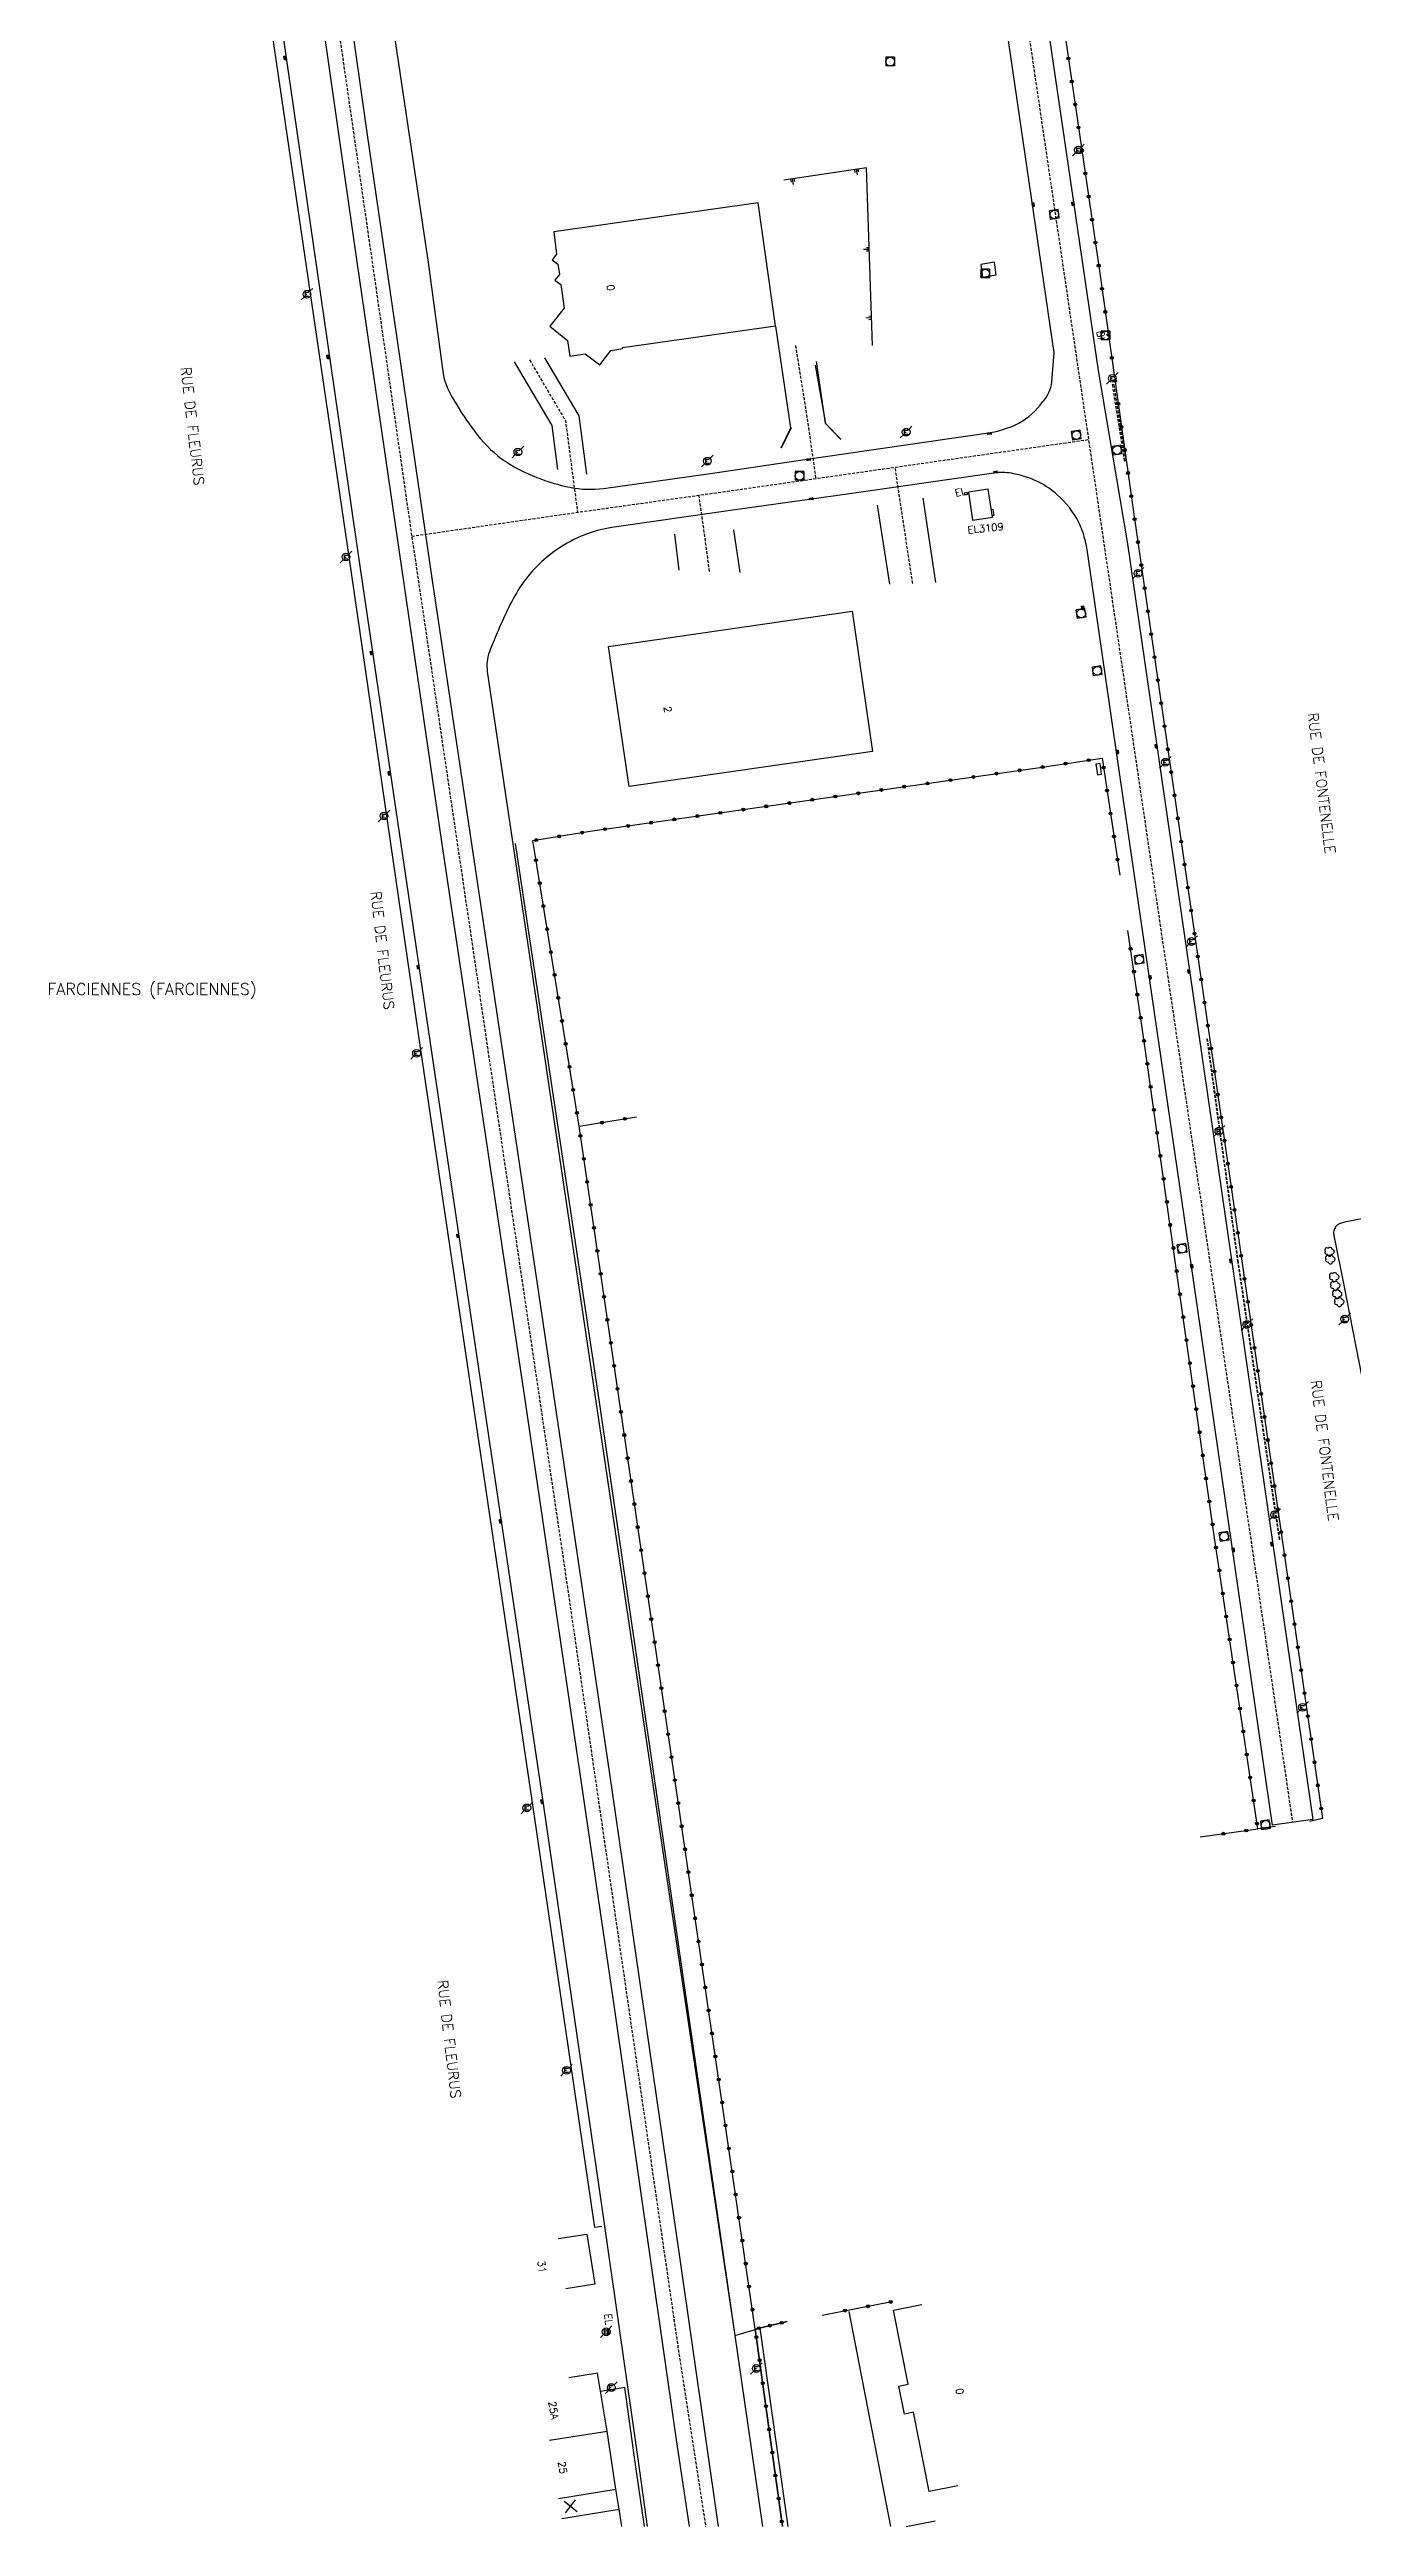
# Model space of a CAD drawing. Header units: millimetres. Extents: x 160999 to 162000, y 126000 to 127000.
# Drawn here: x 161449.1 to 161673.2, y 126000 to 126425.9 of the extents above; entities that cross this region are included whole.
import ezdxf
from ezdxf.enums import TextEntityAlignment as Align

# ---------------------------------------------------------------- set-up
doc = ezdxf.new("R2010")
doc.units = ezdxf.units.MM
doc.linetypes.add('DASHED', pattern=[0.75, 0.5, -0.25])
doc.layers.get('0').update_dxf_attribs({"linetype": 'CONTINUOUS'})
for name, color, linetype in [('W0001', 6, 'DASHED'), ('W0008', 7, 'CONTINUOUS'), ('W0100', 7, 'CONTINUOUS'), ('W0112', 1, 'DASHED'), ('W0211', 2, 'CONTINUOUS'), ('W0300', 7, 'CONTINUOUS'), ('W0322', 7, 'CONTINUOUS'), ('W0400', 7, 'CONTINUOUS'), ('W0420', 7, 'CONTINUOUS'), ('W0471', 7, 'CONTINUOUS'), ('W0980', 7, 'CONTINUOUS'), ('W0984', 7, 'CONTINUOUS'), ('W0989', 7, 'CONTINUOUS'), ('W0991', 7, 'CONTINUOUS'), ('W1102', 7, 'CONTINUOUS')]:
    doc.layers.add(name, color=color, linetype=linetype)
doc.styles.get("Standard").update_dxf_attribs({"font": 'romans.shx', "width": 0.85})

# ---------------------------------------------------------------- blocks, each defined once
blk = doc.blocks.new('T471')
for p, q in [((-0.333334, 0.333334), (-0.333334, -0.333334)), ((-0.333334, 0.333334), (0.333334, 0.333334)), ((-0.333334, 0), (0, 0)), ((0.500001, 0.500001), (1.000002, 1.000002)), ((-0.500001, -0.500001), (-1.000002, -1.000002)), ((-0.333334, -0.333334), (0.333334, -0.333334))]:
    blk.add_line(p, q)
blk.add_ellipse((0, 0), major_axis=(0.471405, 0.471405), ratio=1, start_param=5.4977871438, end_param=11.780972451)
blk = doc.blocks.new('T300')
for p, q in [((-0.8, 0.51), (-0.86, 0.34)), ((-0.86, 0.34), (-0.86, 0.17)), ((-0.86, 0.17), (-0.74, 0.06)), ((-0.69, 0.63), (-0.8, 0.51)), ((-0.8, -0.06), (-0.74, 0.06)), ((-0.74, 0.06), (-0.69, 0.11)), ((-0.57, 0.69), (-0.69, 0.63)), ((-0.46, 0.69), (-0.57, 0.69)), ((-0.29, 0.63), (-0.46, 0.69)), ((-0.29, 0.63), (-0.17, 0.74)), ((-0.23, 0.57), (-0.29, 0.63)), ((-0.17, 0.74), (-0.06, 0.8)), ((-0.06, 0.8), (0.06, 0.8)), ((0.06, 0.8), (0.23, 0.74)), ((0.23, 0.74), (0.34, 0.63)), ((0.34, 0.63), (0.4, 0.51)), ((0.46, 0.46), (0.34, 0.46)), ((0.4, 0.51), (0.4, 0.46)), ((0.57, 0.4), (0.46, 0.46)), ((0.57, 0.4), (0.69, 0.29)), ((0.69, 0.29), (0.74, 0.17)), ((0.74, 0.06), (0.69, -0.17)), ((0.74, 0.17), (0.74, 0.06)), ((-0.8, -0.17), (-0.8, -0.06)), ((-0.8, -0.23), (-0.8, -0.17)), ((-0.74, -0.34), (-0.8, -0.23)), ((-0.69, -0.4), (-0.74, -0.34)), ((-0.51, -0.46), (-0.69, -0.4)), ((-0.4, -0.46), (-0.51, -0.46)), ((-0.4, -0.46), (-0.34, -0.46)), ((-0.34, -0.46), (-0.34, -0.4)), ((-0.34, -0.51), (-0.34, -0.46)), ((-0.29, -0.63), (-0.34, -0.51)), ((-0.17, -0.74), (-0.29, -0.63)), ((-0.06, -0.8), (-0.17, -0.74)), ((0.06, -0.8), (-0.06, -0.8)), ((0.17, -0.74), (0.06, -0.8)), ((0.23, -0.69), (0.17, -0.74)), ((0.29, -0.46), (0.23, -0.46)), ((0.29, -0.63), (0.23, -0.69)), ((0.46, -0.4), (0.29, -0.46)), ((0.34, -0.51), (0.29, -0.63)), ((0.34, -0.51), (0.34, -0.46)), ((0.57, -0.34), (0.46, -0.4)), ((0.63, -0.29), (0.57, -0.34)), ((0.69, -0.17), (0.63, -0.29))]:
    blk.add_line(p, q)
blk = doc.blocks.new('t211o')
at = {"color": 0, "linetype": 'Continuous'}
for p, q in [((-0.29, 0.5), (-0.29, 0)), ((0, 1), (0, 0)), ((0.29, 0.5), (0.29, 0))]:
    blk.add_line(p, q, dxfattribs=at)
blk = doc.blocks.new('t991o')
at = {"color": 0, "linetype": 'Continuous'}
for p, q in [((-1, 1), (1, -1)), ((-1, -1), (1, 1))]:
    blk.add_line(p, q, dxfattribs=at)
blk = doc.blocks.new('t322o')
at = {"color": 0, "linetype": 'Continuous'}
for radius in [0.25, 0.15]:
    blk.add_circle((0, 0), radius, dxfattribs=at)
blk = doc.blocks.new('T420')
for p, q in [((0.75, 0.75), (-0.75, 0.75)), ((-0.75, 0.75), (-0.75, -0.75)), ((0.75, 0.75), (0.75, -0.75)), ((0.75, -0.75), (-0.75, -0.75))]:
    blk.add_line(p, q)
blk.add_ellipse((0, 0), major_axis=(-0.53, 0.53), ratio=1, start_param=3.926991, end_param=10.210176)
blk = doc.blocks.new('T400')
for p, q in [((-0.15, 0.3), (0.15, 0.3)), ((-0.15, -0.25), (-0.15, 0.3)), ((-0.15, 0.15), (0.15, 0.15)), ((-0.15, 0), (0.15, 0)), ((0.15, 0.3), (0.15, -0.25)), ((-0.15, -0.15), (0.15, -0.15)), ((-0.15, -0.25), (-0.15, -0.3)), ((-0.15, -0.3), (0.15, -0.3)), ((0.15, -0.3), (0.15, -0.25))]:
    blk.add_line(p, q)

msp = doc.modelspace()

# ---------------------------------------------------------------- linework, layer by layer
at = {"layer": 'W0001', "flags": 128}
for points in [[(161464.36, 126670.97), (161492.94, 126470.17), (161511.42, 126342.21), (161538.21, 126161.39), (161557.21, 126030.85), (161561.98, 126000)], [(161606.94, 126500.37), (161627.83, 126358.83), (161662.92, 126121.07)], [(161531.68, 126372.53), (161537.86, 126362.09), (161539.02, 126353.27), (161539.94, 126346.33)], [(161577.43, 126374.98), (161579.61, 126361.24), (161580.91, 126352.13)], [(161511.42, 126342.21), (161539.94, 126346.33), (161545.12, 126347.06), (161560.83, 126349.26), (161580.91, 126352.13), (161594.58, 126354.08), (161597.76, 126354.54), (161627.83, 126358.83)], [(161597.6, 126334.1), (161595.43, 126348.15), (161594.58, 126354.08)], [(161562.64, 126336.17), (161561.73, 126342.93), (161560.83, 126349.26)]]:
    msp.add_lwpolyline(points, dxfattribs=at)
at = {"layer": 'W0008', "flags": 128}
for points in [[(161551.97, 126000), (161550.42, 126011.21), (161544.26, 126054.45), (161534.14, 126123.83), (161514.83, 126253.89), (161502.25, 126339), (161489.36, 126428.03), (161477.68, 126509.77), (161469.47, 126567.44), (161469.45, 126567.54), (161462.34, 126617.53), (161454.5, 126669.49)], [(161564.2, 126000), (161557.56, 126046.38), (161545.44, 126129.81), (161533.03, 126213.65), (161514.92, 126335), (161503.81, 126411.23), (161495.33, 126471.21), (161485, 126543.29), (161473.25, 126625.83), (161466.81, 126671.32)], [(161586.06, 126669.4), (161598.39, 126583.65), (161612.5, 126486.25), (161613.08, 126482.56), (161629.49, 126370.71), (161634.52, 126340.91), (161666.39, 126121.57)], [(161544.11, 126051.57), (161542.93, 126051.43), (161532.33, 126123.66), (161513.05, 126253.47), (161500.65, 126338.69), (161487.59, 126427.7), (161475.9, 126509.09), (161474.96, 126509.32)], [(161574.96, 126357.39), (161576.65, 126360.86), (161574.05, 126378.32)], [(161536.55, 126353.68), (161535.56, 126361.26), (161529.11, 126372.17)], [(161534.25, 126372.89), (161540.16, 126362.93), (161541.49, 126352.87)], [(161580.81, 126371.65), (161582.57, 126361.62), (161585.25, 126358.87)], [(161580.97, 126372.28), (161582.53, 126361.63), (161585.25, 126358.86)], [(161529.23, 126289.38), (161543.62, 126193.71), (161552.36, 126133.76), (161571.74, 126000)], [(161586.62, 126036.99), (161593.78, 126000)], [(161551.44, 126000), (161549.87, 126011.08), (161548.06, 126023.89), (161543.89, 126023.21)], [(161596.46, 126000), (161601.43, 126000.98)]]:
    msp.add_lwpolyline(points, dxfattribs=at)
for points in [[(161461.91, 126670.62), (161469.43, 126617.01), (161478.86, 126551.06), (161490.56, 126469.13), (161502.02, 126388.96), (161516.56, 126289.67), (161530.97, 126192.97), (161546.05, 126090.41), (161556.85, 126015.32), (161559.12, 126000, 0.0391)], [(161507.84, 126432.33), (161514.24, 126389.27), (161516.81, 126370.13, 0.1005), (161518.8, 126365.45, 0.0289), (161522.2, 126360.25, 0.0703), (161526.88, 126355.53, 0.0658), (161532.95, 126352.33, 0.0463), (161538.63, 126350.63, 0.0822), (161544.43, 126350.42), (161562.42, 126352.96), (161579.04, 126355.4), (161610.2, 126359.94, 0.0886), (161615.85, 126361.65, 0.1036), (161619.94, 126365.29, 0.1451), (161621.53, 126368.73), (161621.91, 126373.76), (161605.58, 126485.53)], [(161659.45, 126120.57), (161645.46, 126217.08), (161632.13, 126308.65), (161627.79, 126338.72, 0.0287), (161627.21, 126341.73, 0.0501), (161626.16, 126344.57, 0.0974), (161622.44, 126349.33, 0.0621), (161619.3, 126351.5, 0.0716), (161614.93, 126352.95, 0.0825), (161611.92, 126353.11), (161584.72, 126349.2), (161566.24, 126346.65), (161545.82, 126343.71, 0.0799), (161539.3, 126341.62, 0.0548), (161534.87, 126338.76, 0.0771), (161529.96, 126333.35, 0.0392), (161526.12, 126325.57, 0.0287), (161524.77, 126322.31, 0.1148), (161524.41, 126318.96), (161566.98, 126032.86), (161571.27, 126034.11), (161576.12, 126000)], [(161701.51, 126230.01), (161671.84, 126224.24), (161671.3, 126224.1, 0.091337), (161670.7, 126223.83, 0.110991), (161670.33, 126223.44, 0.051995), (161670.04, 126222.77, 0.085652), (161669.98, 126222.33, 0.044881), (161669.98, 126222.32, -0.00258), (161670.04, 126221.99), (161671.74, 126213.41), (161674.86, 126197.6)]]:
    msp.add_lwpolyline(points, format="xyb", dxfattribs=at)
at = {"layer": 'W0008'}
for points in [[(161576.67, 126360.83), (161574.95, 126357.35)], [(161593.68, 126333.96), (161591.51, 126347.56)], [(161599.35, 126348.74), (161601.52, 126334.25)], [(161557.43, 126336.35), (161556.68, 126342.56)], [(161566.78, 126343.3), (161567.85, 126335.99)], [(161666.39, 126121.57), (161659.45, 126120.57)]]:
    msp.add_lwpolyline(points, dxfattribs=at)
at = {"layer": 'W0100', "flags": 128}
for points in [[(161535.85, 126394.54), (161536.32, 126390.68), (161535.59, 126389.73), (161536.56, 126388.97), (161536.81, 126387.24), (161536.06, 126386.24), (161537.06, 126385.51), (161537.66, 126381.42), (161535.19, 126378.3), (161538.24, 126375.88), (161538.6, 126373.18), (161541.26, 126373.57), (161543.77, 126371.68), (161545.68, 126374.15), (161547.72, 126374.46), (161547.69, 126374.66), (161573.97, 126378.4), (161570.98, 126399.54)], [(161611.94, 126387.14), (161611.64, 126389.31), (161609.32, 126388.91), (161609.61, 126386.75)], [(161606.98, 126349.75), (161606.44, 126349.62), (161606.51, 126349.33), (161607.05, 126349.46)], [(161610.55, 126350.3), (161607.16, 126349.79), (161607.89, 126344.95), (161611.29, 126345.46)], [(161548.8, 126299.15), (161545.28, 126323.24), (161587.15, 126329.3), (161590.68, 126305.21)], [(161630.06, 126301.28), (161629.81, 126303.11), (161629.1, 126303.02), (161629.35, 126301.19)], [(161545.08, 126033.26), (161545.36, 126033.31), (161545.23, 126033.85), (161544.95, 126033.81)]]:
    msp.add_lwpolyline(points, close=True, dxfattribs=at)
at = {"layer": 'W0100'}
msp.add_lwpolyline([(161611.08, 126346.83), (161611.37, 126346.88), (161611.53, 126345.77), (161611.25, 126345.72)], dxfattribs=at)
at = {"layer": 'W0100', "flags": 128}
for points in [[(161536.62, 126049.51), (161541.56, 126050.28), (161542.89, 126041.65), (161537.95, 126040.88)], [(161605.34, 126006.99), (161600.43, 126006.02), (161597.74, 126019.63), (161596.16, 126019.32), (161595.22, 126024.13), (161596.79, 126024.44), (161594.27, 126037.17), (161599.17, 126038.14)], [(161547.55, 126000), (161547.1, 126002.97), (161546.53, 126006.39), (161545.01, 126016.4), (161543.38, 126026.34), (161538.44, 126025.56)]]:
    msp.add_lwpolyline(points, dxfattribs=at)
at = {"layer": 'W0112'}
for points in [[(161632.16, 126368.29), (161631.91, 126368.26)], [(161631.91, 126368.26), (161633.99, 126355.12)], [(161632.16, 126368.29), (161634.23, 126355.16)], [(161634.23, 126355.16), (161633.99, 126355.12)], [(161648.17, 126255.8), (161648.24, 126255.81)], [(161648.17, 126255.8), (161653.44, 126217.67)], [(161648.24, 126255.81), (161653.51, 126217.68)], [(161653.44, 126217.67), (161660.62, 126169.68)], [(161653.51, 126217.68), (161660.7, 126169.7)], [(161660.7, 126169.7), (161660.62, 126169.68)]]:
    msp.add_lwpolyline(points, dxfattribs=at)
at = {"layer": 'W0211', "flags": 128}
msp.add_lwpolyline([(161590.7, 126375), (161589.64, 126405.57), (161575.4, 126403.42)], dxfattribs=at)
at = {"layer": 'W0322', "flags": 128}
for points in [[(161589.55, 126664.07), (161597.82, 126606.39), (161609.49, 126525.67), (161620.76, 126448.98), (161629.72, 126387.82), (161635.57, 126346.43), (161642.91, 126295.6), (161668.1, 126121.74), (161665.91, 126121.23)], [(161575.18, 126000), (161570.52, 126033.94), (161575.99, 126035.23), (161570.52, 126033.94), (161556.14, 126132.02), (161540.2, 126240.76), (161532.25, 126289.87), (161542.12, 126291.47), (161620.28, 126302.57), (161630.17, 126304.07), (161633.22, 126283.94)], [(161659.98, 126120.35), (161656.94, 126119.93), (161649.44, 126170.4), (161641.84, 126224.05), (161637.35, 126255.73), (161634.61, 126274.41)], [(161570.52, 126033.94), (161575.18, 126000)]]:
    msp.add_lwpolyline(points, dxfattribs=at)
at = {"layer": 'W0322'}
for points in [[(161540.2, 126240.76), (161550.07, 126242.35)], [(161647.04, 126118.56), (161656.94, 126119.93)], [(161582.02, 126036.35), (161594.02, 126038.66)]]:
    msp.add_lwpolyline(points, dxfattribs=at)
at = {"layer": 'W1102'}
for points in [[(161535.14, 126014.84), (161545.01, 126016.4)], [(161536.65, 126004.81), (161546.53, 126006.39)], [(161537.23, 126001.39), (161547.1, 126002.97)]]:
    msp.add_lwpolyline(points, dxfattribs=at)

# ---------------------------------------------------------------- block references
at = {"layer": 'W0211'}
for p, rotation in [((161587.92, 126405.31), 188.5768593727907), ((161576.94, 126403.65), 188.5768593730426), ((161590.13, 126391.58), 91.98691643702155), ((161590.54, 126379.8), 91.98691643738165)]:
    msp.add_blockref('t211o', p, dxfattribs=dict(at, rotation=rotation))
at = {"layer": 'W0300'}
for p in [(161669.31, 126219.17), (161669.46, 126217.84), (161670.12, 126214.83), (161670.3, 126213.31), (161670.63, 126211.86), (161671.02, 126210.49)]:
    msp.add_blockref('T300', p, dxfattribs=at)
at = {"layer": 'W0322'}
for p, rotation in [((161624.37, 126424.35), 278.3279926003704), ((161624.95, 126420.39), 278.3279926003704), ((161625.53, 126416.43), 278.3279926003704), ((161626.11, 126412.48), 278.3279926003704), ((161626.69, 126408.52), 278.3279926003704), ((161627.27, 126404.56), 278.3279926003704), ((161627.85, 126400.6), 278.3279926003704), ((161628.43, 126396.64), 278.3279926003704), ((161629, 126392.69), 278.3279926003704), ((161629.58, 126388.73), 278.3279926003704), ((161630.15, 126384.77), 278.0491220150798), ((161630.71, 126380.81), 278.0491220150798), ((161631.27, 126376.85), 278.0491220150798), ((161631.83, 126372.89), 278.0491220150798), ((161632.39, 126368.93), 278.0491220150798), ((161632.95, 126364.97), 278.0491220150798), ((161633.51, 126361.01), 278.0491220150798), ((161634.07, 126357.04), 278.0491220150798), ((161634.63, 126353.08), 278.0491220150798), ((161635.19, 126349.12), 278.0491220150798), ((161635.75, 126345.16), 278.2203637061014), ((161636.33, 126341.2), 278.2203637061014), ((161636.9, 126337.25), 278.2203637061014), ((161637.47, 126333.29), 278.2203637061014), ((161638.04, 126329.33), 278.2203637061014), ((161638.61, 126325.37), 278.2203637061014), ((161639.18, 126321.41), 278.2203637061014), ((161639.76, 126317.45), 278.2203637061014), ((161640.33, 126313.49), 278.2203637061014), ((161640.9, 126309.53), 278.2203637061014), ((161619.93, 126302.52), 8.082119173918489), ((161623.89, 126303.12), 8.605502802125399), ((161627.84, 126303.71), 8.605502802125399), ((161630.42, 126302.44), 278.6056882285366), ((161641.47, 126305.57), 278.2203637061014), ((161592.21, 126298.58), 8.082119173918489), ((161596.17, 126299.15), 8.082119173918489), ((161600.13, 126299.71), 8.082119173918489), ((161604.09, 126300.27), 8.082119173918489), ((161608.05, 126300.83), 8.082119173918489), ((161612.01, 126301.4), 8.082119173918489), ((161615.97, 126301.96), 8.082119173918489), ((161631.02, 126298.48), 278.6056882285366), ((161642.04, 126301.62), 278.2203637061014), ((161560.53, 126294.09), 8.082119173918489), ((161564.49, 126294.65), 8.082119173918489), ((161568.45, 126295.21), 8.082119173918489), ((161572.41, 126295.77), 8.082119173918489), ((161576.37, 126296.33), 8.082119173918489), ((161580.33, 126296.9), 8.082119173918489), ((161584.29, 126297.46), 8.082119173918489), ((161588.25, 126298.02), 8.082119173918489), ((161631.61, 126294.53), 278.6056882285366), ((161642.62, 126297.66), 278.2203637061014), ((161532.83, 126289.97), 9.19528230998315), ((161536.78, 126290.61), 9.19528230998315), ((161540.73, 126291.25), 9.19528230998315), ((161544.69, 126291.84), 8.082119173918489), ((161548.65, 126292.4), 8.082119173918489), ((161552.61, 126292.96), 8.082119173918489), ((161556.57, 126293.52), 8.082119173918489), ((161632.21, 126290.57), 278.6056882285366), ((161643.19, 126293.7), 278.242104047485), ((161643.76, 126289.74), 278.242104047485), ((161532.79, 126286.51), 99.19558955918386), ((161632.81, 126286.62), 278.6056882285366), ((161644.34, 126285.78), 278.242104047485), ((161533.43, 126282.56), 99.19558955918386), ((161644.91, 126281.82), 278.242104047485), ((161534.07, 126278.61), 99.19558955918386), ((161645.48, 126277.86), 278.242104047485), ((161534.71, 126274.66), 99.19558955918386), ((161646.06, 126273.9), 278.242104047485), ((161535.35, 126270.71), 99.19558955918386), ((161635.07, 126271.29), 98.35956272411305), ((161646.63, 126269.95), 278.242104047485), ((161535.99, 126266.77), 99.19558955918386), ((161635.65, 126267.34), 98.35956272411305), ((161647.2, 126265.99), 278.242104047485), ((161536.63, 126262.82), 99.19558955918386), ((161636.23, 126263.38), 98.35956272411305), ((161647.78, 126262.03), 278.242104047485), ((161537.27, 126258.87), 99.19558955918386), ((161636.81, 126259.42), 98.35956272411305), ((161648.35, 126258.07), 278.242104047485), ((161537.91, 126254.92), 99.19558955918386), ((161637.39, 126255.46), 98.05981765716906), ((161637.95, 126251.5), 98.05981765716906), ((161648.92, 126254.11), 278.242104047485), ((161538.55, 126250.97), 99.19558955918386), ((161539.19, 126247.02), 99.19558955918386), ((161638.51, 126247.54), 98.05981765716906), ((161649.5, 126250.15), 278.242104047485), ((161539.83, 126243.07), 99.19558955918386), ((161639.08, 126243.58), 98.05981765716906), ((161650.07, 126246.19), 278.242104047485), ((161540.44, 126239.12), 98.33892657672617), ((161544.15, 126241.39), 9.195373869440552), ((161548.1, 126242.03), 9.195373869440552), ((161639.64, 126239.62), 98.05981765716906), ((161650.64, 126242.24), 278.242104047485), ((161541.02, 126235.16), 98.33892657672617), ((161640.2, 126235.66), 98.05981765716906), ((161651.22, 126238.28), 278.242104047485), ((161651.79, 126234.32), 278.242104047485), ((161541.6, 126231.21), 98.33892657672617), ((161640.76, 126231.7), 98.05981765716906), ((161652.36, 126230.36), 278.242104047485), ((161542.18, 126227.25), 98.33892657672617), ((161641.32, 126227.74), 98.05981765716906), ((161652.94, 126226.4), 278.242104047485), ((161542.76, 126223.29), 98.33892657672617), ((161641.88, 126223.78), 98.06689957589282), ((161653.51, 126222.44), 278.242104047485), ((161543.34, 126219.33), 98.33892657672617), ((161642.44, 126219.82), 98.06689957589282), ((161654.08, 126218.48), 278.242104047485), ((161543.92, 126215.38), 98.33892657672617), ((161643, 126215.86), 98.06689957589282), ((161654.66, 126214.52), 278.242104047485), ((161544.5, 126211.42), 98.33892657672617), ((161643.56, 126211.9), 98.06689957589282), ((161655.23, 126210.57), 278.242104047485), ((161545.08, 126207.46), 98.33892657672617), ((161644.12, 126207.94), 98.06689957589282), ((161655.8, 126206.61), 278.242104047485), ((161545.66, 126203.5), 98.33892657672617), ((161644.69, 126203.98), 98.06689957589282), ((161656.38, 126202.65), 278.242104047485), ((161546.24, 126199.54), 98.33892657672617), ((161645.25, 126200.02), 98.06689957589282), ((161645.81, 126196.06), 98.06689957589282), ((161656.95, 126198.69), 278.242104047485), ((161546.82, 126195.59), 98.33892657672617), ((161547.4, 126191.63), 98.33892657672617), ((161646.37, 126192.1), 98.06689957589282), ((161657.52, 126194.73), 278.242104047485), ((161547.98, 126187.67), 98.33892657672617), ((161646.93, 126188.13), 98.06689957589282), ((161658.1, 126190.77), 278.242104047485), ((161548.56, 126183.71), 98.33892657672617), ((161647.49, 126184.17), 98.06689957589282), ((161658.67, 126186.81), 278.242104047485), ((161549.14, 126179.76), 98.33892657672617), ((161648.05, 126180.21), 98.06689957589282), ((161659.24, 126182.85), 278.242104047485), ((161659.82, 126178.9), 278.242104047485), ((161549.72, 126175.8), 98.33892657672617), ((161648.61, 126176.25), 98.06689957589282), ((161660.39, 126174.94), 278.242104047485), ((161550.3, 126171.84), 98.33892657672617), ((161649.18, 126172.29), 98.06689957589282), ((161660.96, 126170.98), 278.242104047485), ((161550.88, 126167.88), 98.33892657672617), ((161649.75, 126168.33), 98.44882039289445), ((161661.54, 126167.02), 278.242104047485), ((161551.46, 126163.93), 98.33892657672617), ((161650.34, 126164.38), 98.44882039289445), ((161662.11, 126163.06), 278.242104047485), ((161552.04, 126159.97), 98.33892657672617), ((161650.93, 126160.42), 98.44882039289445), ((161662.69, 126159.1), 278.242104047485), ((161552.62, 126156.01), 98.33892657672617), ((161651.51, 126156.46), 98.44882039289445), ((161663.26, 126155.14), 278.242104047485), ((161553.2, 126152.05), 98.33892657672617), ((161652.1, 126152.51), 98.44882039289445), ((161663.83, 126151.19), 278.242104047485), ((161553.78, 126148.09), 98.33892657672617), ((161652.69, 126148.55), 98.44882039289445), ((161664.41, 126147.23), 278.242104047485), ((161554.36, 126144.14), 98.33892657672617), ((161653.28, 126144.6), 98.44882039289445), ((161653.87, 126140.64), 98.44882039289445), ((161664.98, 126143.27), 278.242104047485), ((161554.94, 126140.18), 98.33892657672617), ((161654.45, 126136.68), 98.44882039289445), ((161665.55, 126139.31), 278.242104047485), ((161555.52, 126136.22), 98.33892657672617), ((161556.1, 126132.26), 98.33892657672617), ((161655.04, 126132.73), 98.44882039289445), ((161666.13, 126135.35), 278.242104047485), ((161556.68, 126128.31), 98.34348591978043), ((161655.63, 126128.77), 98.44882039289445), ((161666.7, 126131.39), 278.242104047485), ((161557.26, 126124.35), 98.34348591978043), ((161656.22, 126124.81), 98.44882039289445), ((161667.27, 126127.43), 278.242104047485), ((161667.85, 126123.47), 278.242104047485), ((161557.85, 126120.39), 98.34348591978043), ((161654.96, 126119.66), 7.839612943873411), ((161656.8, 126120.86), 98.44882039289445), ((161558.43, 126116.43), 98.34348591978043), ((161651, 126119.11), 7.839612943873411), ((161559.01, 126112.48), 98.34348591978043), ((161559.59, 126108.52), 98.34348591978043), ((161560.17, 126104.56), 98.34348591978043), ((161560.75, 126100.6), 98.34348591978043), ((161561.33, 126096.64), 98.34348591978043), ((161561.91, 126092.69), 98.34348591978043), ((161562.49, 126088.73), 98.34348591978043), ((161563.07, 126084.77), 98.34348591978043), ((161563.65, 126080.81), 98.34348591978043), ((161564.23, 126076.86), 98.34348591978043), ((161564.81, 126072.9), 98.34348591978043), ((161565.39, 126068.94), 98.34348591978043), ((161565.97, 126064.98), 98.34348591978043), ((161566.55, 126061.03), 98.34348591978043), ((161567.13, 126057.07), 98.34348591978043), ((161567.71, 126053.11), 98.34348591978043), ((161568.29, 126049.15), 98.34348591978043), ((161568.87, 126045.19), 98.34348591978043), ((161569.45, 126041.24), 98.34348591978043), ((161593.81, 126038.61), 10.86307800881261), ((161570.03, 126037.28), 98.34348591978043), ((161571.13, 126034.09), 193.3227538794042), ((161573.05, 126034.54), 13.32275387940412), ((161575.03, 126035.01), 193.3227538794042), ((161585.95, 126037.11), 10.86307800881261), ((161589.88, 126037.86), 10.86307800881261), ((161570.71, 126032.55), 97.81818440866482), ((161571.26, 126028.59), 97.81818440866482), ((161571.8, 126024.63), 97.81818440866482), ((161572.35, 126020.67), 97.81818440866482), ((161572.89, 126016.7), 97.81818440866482), ((161573.43, 126012.74), 97.81818440866482), ((161573.98, 126008.78), 97.81818440866482), ((161574.52, 126004.81), 97.81818440866482), ((161575.07, 126000.85), 97.81818440866482)]:
    msp.add_blockref('t322o', p, dxfattribs=dict(at, rotation=rotation))
at = {"layer": 'W0400'}
for p, rotation in [((161489.61, 126424.47), 8.442399999999989), ((161618.32, 126399.24), 8.180200000000031), ((161625.15, 126399.4), 8.180200000000031), ((161497.01, 126373.07), 8.442399999999989), ((161610.8, 126359.88), 98.62019999999997), ((161579.71, 126355.39), 98.62019999999997), ((161611.87, 126353.24), 98.62019999999997), ((161580.14, 126348.65), 98.62019999999997), ((161626.84, 126329.91), 8.180200000000031), ((161504.47, 126322.13), 8.442399999999989), ((161632.8, 126305.13), 8.180200000000031), ((161639.46, 126306.12), 8.180200000000031), ((161507.55, 126301.47), 8.442399999999989), ((161512.52, 126268.14), 8.442399999999989), ((161638.42, 126266.37), 8.180200000000031), ((161645.08, 126267.4), 8.180200000000031), ((161519.35, 126221.94), 8.442399999999989), ((161652.3, 126217.61), 8.180200000000031), ((161645.59, 126216.69), 8.180200000000031), ((161526.69, 126172.84), 8.442399999999989), ((161652.73, 126167.94), 8.180200000000031), ((161659.38, 126168.94), 8.180200000000031), ((161533.83, 126124.65), 8.442399999999989)]:
    msp.add_blockref('T400', p, dxfattribs=dict(at, rotation=rotation))
at = {"layer": 'W0420'}
for p in [(161593.73, 126423.82), (161610.04, 126387.36), (161630.75, 126376.73), (161578.12, 126352.59)]:
    msp.add_blockref('T420', p, dxfattribs=at)
at = {"layer": 'W0420', "rotation": 278.1802000000001}
for p in [(161621.95, 126397.53), (161625.74, 126359.59), (161632.74, 126357.02), (161626.57, 126328.93), (161629.34, 126319.08), (161636.57, 126269.42), (161643.94, 126219.72), (161651.17, 126170.22), (161658.29, 126120.65)]:
    msp.add_blockref('T420', p, dxfattribs=at)
at = {"layer": 'W0471'}
for p in [(161626.1, 126408.61), (161493.4, 126383.83), (161631.92, 126369.36), (161596.46, 126360.11), (161529.68, 126356.68), (161562.26, 126355.13), (161500.11, 126338.63), (161636.34, 126335.84), (161641.06, 126303.35), (161506.65, 126294.11), (161645.55, 126272.52), (161512.25, 126253.29), (161650.26, 126239.91), (161655.07, 126206.66), (161671.88, 126207.6), (161659.84, 126173.96), (161664.65, 126140.84), (161531.22, 126123.55), (161538.04, 126078.44), (161544.86, 126033.47), (161570.7, 126027.16), (161545.74, 126023.88)]:
    msp.add_blockref('T471', p, dxfattribs=at)
at = {"layer": 'W0991', "rotation": 6.958159751416702}
msp.add_blockref('t991o', (161538.74, 126003.46), dxfattribs=at)

# ---------------------------------------------------------------- texts
at = {"layer": 'W0980'}
msp.add_text('FARCIENNES (FARCIENNES)', height=2, dxfattribs=at).set_placement((161466.77, 126264.19), align=Align.MIDDLE)
at = {"layer": 'W0984'}
for s, rotation, p in [('BI', 280.2227, (161629.95, 126376.79)), ('EL', 13.5874, (161605.8, 126349.83)), ('EL3109', 6.0453, (161610.13, 126343.59)), ('EL', 276.2004, (161545.28, 126035.63))]:
    msp.add_text(s, height=1.25, rotation=rotation, dxfattribs=at).set_placement(p, align=Align.MIDDLE)
at = {"layer": 'W0989'}
for s, rotation, p in [('RUE DE FLEURUS', 276.5289, (161473.72, 126361.15)), ('RUE DE FONTENELLE', 277.1306, (161667.93, 126299.74)), ('RUE DE FLEURUS', 276.5289, (161506.4, 126270.99)), ('RUE DE FONTENELLE', 277.1306, (161668.48, 126185)), ('RUE DE FLEURUS', 276.5289, (161517.88, 126083.79))]:
    msp.add_text(s, height=1.75, rotation=rotation, dxfattribs=at).set_placement(p, align=Align.MIDDLE)
at = {"layer": 'W0991'}
for s, rotation, p in [('0', 277.3258, (161545.65, 126384.94)), ('2', 278.3313, (161555.45, 126312.42)), ('31', 278.7842, (161533.82, 126044.66)), ('0', 281.1944, (161605.69, 126023.24)), ('25A', 279.3434, (161535.81, 126019.99)), ('25', 278.6042, (161537.37, 126010.12))]:
    msp.add_text(s, height=1.25, rotation=rotation, dxfattribs=at).set_placement(p, align=Align.MIDDLE)

doc.saveas('drawing.dxf')
